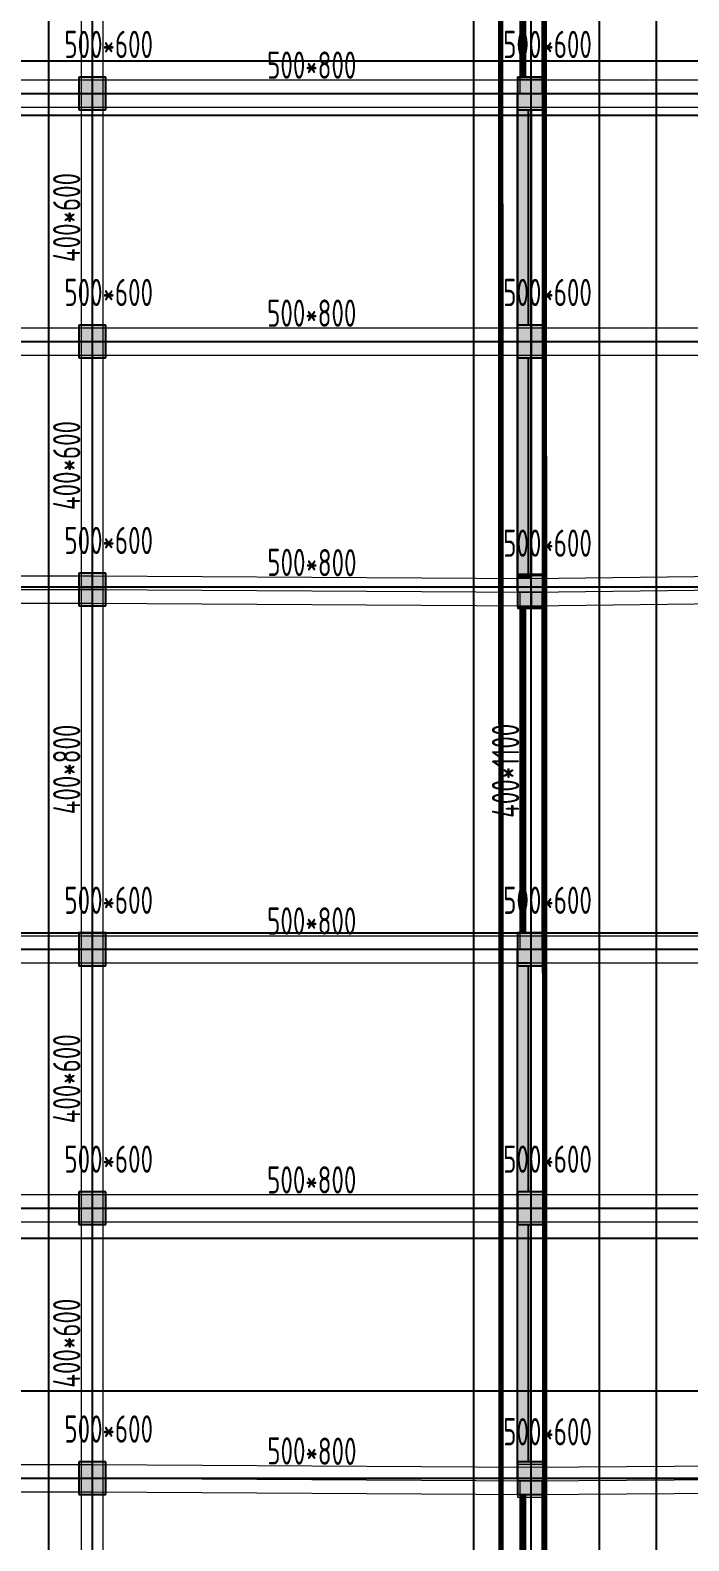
# Model space of a CAD drawing. Extents: x 369444 to 684549, y -549309 to 575337.
# Drawn here: x 528985 to 541065, y 417007 to 444718 of the extents above; entities that cross this region are included whole.
import ezdxf

# ---------------------------------------------------------------- set-up
doc = ezdxf.new("R2010")
doc.units = 0
doc.header["$LTSCALE"] = 1000
doc.header["$MEASUREMENT"] = 0
doc.linetypes.add('DASH', pattern=[0.35, 0.25, -0.1])
for name, color, linetype, lineweight, true_color in [('-1-0-1', 7, 'Continuous', 0, 0xc0c0c0), ('-1-1-2', 7, 'Continuous', 0, 0xc0c0c0), ('-2-0-1', 1, 'Continuous', 0, 0xff0000), ('-2-1-2', 9, 'Continuous', 0, 0x808080), ('1-6-1', 7, 'Continuous', 0, 0x55ff55), ('1-6-2', 7, 'Continuous', 0, 0x55ff55), ('11-6-1', 2, 'Continuous', 0, 0xffff00), ('11-6-2', 2, 'Continuous', 0, 0xffff00), ('11-6-5', 2, 'Continuous', 0, 0xffff00), ('12-6-1', 4, 'Continuous', 0, 0x00ffff), ('12-6-2', 4, 'Continuous', 0, 0x00ffff), ('12-6-5', 4, 'Continuous', 0, 0x00ffff)]:
    doc.layers.add(name, color=color, linetype=linetype, lineweight=lineweight, true_color=true_color)
for name, color, linetype in [('A-WALL-HATCH', 8, 'Continuous'), ('COLUMN', 9, 'Continuous'), ('DOTE', 1, 'Continuous'), ('PUB_HATCH', 8, 'Continuous'), ('WALL', 9, 'Continuous'), ('WINDOW', 4, 'Continuous'), ('防火分区线', 7, 'Continuous')]:
    doc.layers.add(name, color=color, linetype=linetype)
doc.styles.add('yjkcad', font='yjkeng.shx', dxfattribs={"width": 0.7, "height": 250, "bigfont": 'yjkchn.shx'})

# ---------------------------------------------------------------- blocks, each defined once
blk = doc.blocks.new('$DorLib2D$00000213')
at = {"color": 0, "linetype": 'DASH', "const_width": 0.02}
blk.add_lwpolyline([(0.5, 0), (-0.5, 0)], dxfattribs=at)
blk = doc.blocks.new('_FZH')
blk.add_lwpolyline([(-0.5, -0.5), (0.5, -0.5), (0.5, 0.5), (-0.5, 0.5)], close=True)
at = {"layer": 'PUB_HATCH'}
blk.add_solid([(-0.5, -0.5), (0.5, -0.5), (-0.5, 0.5), (0.5, 0.5)], dxfattribs=at)

msp = doc.modelspace()

# ---------------------------------------------------------------- hatches: boundary and pattern name
at = {"layer": 'A-WALL-HATCH'}
for points in [[(529874.7, 443256.6), (530374.7, 443256.6), (530374.7, 443856.6), (529874.7, 443856.6)], [(537924.7, 443256.6), (538424.7, 443256.6), (538424.7, 443856.6), (537924.7, 443856.6)], [(529874.7, 438706.6), (530374.7, 438706.6), (530374.7, 439306.6), (529874.7, 439306.6)], [(537924.7, 438706.6), (538424.7, 438706.6), (538424.7, 439306.6), (537924.7, 439306.6)], [(529874.7, 434156.6), (530374.7, 434156.6), (530374.7, 434756.6), (529874.7, 434756.6)], [(537924.7, 434134.6), (538424.7, 434134.6), (538424.7, 434734.6), (537924.7, 434734.6)], [(529874.7, 427556.6), (530374.7, 427556.6), (530374.7, 428156.6), (529874.7, 428156.6)], [(537924.7, 427556.6), (538424.7, 427556.6), (538424.7, 428156.6), (537924.7, 428156.6)], [(529874.7, 422806.6), (530374.7, 422806.6), (530374.7, 423406.6), (529874.7, 423406.6)], [(537924.7, 422806.6), (538424.7, 422806.6), (538424.7, 423406.6), (537924.7, 423406.6)], [(529874.7, 417856.6), (530374.7, 417856.6), (530374.7, 418456.6), (529874.7, 418456.6)], [(537924.7, 417856.7), (538424.7, 417856.7), (538424.7, 418456.7), (537924.7, 418456.7)]]:
    msp.add_hatch(color=256, dxfattribs=at).paths.add_polyline_path(points)
at = {"layer": 'PUB_HATCH'}
for points in [[(538174.6, 443257), (537924.6, 443257), (537924.6, 434682), (538174.6, 434682)], [(537924.6, 418456.7), (538174.6, 418456.7), (538174.6, 427607), (537924.6, 427607)]]:
    msp.add_hatch(color=256, dxfattribs=at).paths.add_polyline_path(points)

# ---------------------------------------------------------------- linework, layer by layer
at = {"layer": '-1-0-1', "color": 0}
for p in [(530124.3, 443557.1, -3600), (538174.3, 443557.1, -3600), (530124.3, 439007.1, -3600), (538174.3, 439007.1, -3600), (530124.3, 434457.1, -3600), (538174.3, 434407.1, -3600), (530124.3, 427857.1, -3600), (538174.3, 427857.1, -3600), (530124.3, 423107.1, -3600), (538174.3, 423107.1, -3600), (530124.3, 418157.1, -3600), (538174.3, 418107.1, -3600)]:
    msp.add_point(p, dxfattribs=at)
at = {"layer": '-1-1-2', "color": 0}
for p, q in [((530124.3, 443557.1, -3600), (530124.3, 443557.1)), ((538174.3, 443557.1, -3600), (538174.3, 443557.1)), ((530124.3, 439007.1, -3600), (530124.3, 439007.1)), ((538174.3, 439007.1, -3600), (538174.3, 439007.1)), ((530124.3, 434457.1, -3600), (530124.3, 434457.1)), ((538174.3, 434407.1, -3600), (538174.3, 434407.1)), ((530124.3, 427857.1, -3600), (530124.3, 427857.1)), ((538174.3, 427857.1, -3600), (538174.3, 427857.1)), ((530124.3, 423107.1, -3600), (530124.3, 423107.1)), ((538174.3, 423107.1, -3600), (538174.3, 423107.1)), ((530124.3, 418157.1, -3600), (530124.3, 418157.1)), ((538174.3, 418107.1, -3600), (538174.3, 418107.1))]:
    msp.add_line(p, q, dxfattribs=at)
at = {"layer": '-2-0-1', "color": 0}
for p, q in [((530124.3, 443557.1, -3600), (530124.3, 450207.1, -3600)), ((538174.3, 443557.1, -3600), (538174.3, 450207.1, -3600)), ((522324.3, 443557.1, -3600), (530124.3, 443557.1, -3600)), ((530124.3, 443557.1, -3600), (538174.3, 443557.1, -3600)), ((530124.3, 439007.1, -3600), (530124.3, 443557.1, -3600)), ((538174.3, 443557.1, -3600), (545974.3, 443557.1, -3600)), ((538174.3, 439007.1, -3600), (538174.3, 443557.1, -3600)), ((522324.3, 439007.1, -3600), (530124.3, 439007.1, -3600)), ((530124.3, 439007.1, -3600), (538174.3, 439007.1, -3600)), ((530124.3, 434457.1, -3600), (530124.3, 439007.1, -3600)), ((538174.3, 439007.1, -3600), (545974.3, 439007.1, -3600)), ((538174.3, 434407.1, -3600), (538174.3, 439007.1, -3600)), ((522324.3, 434457.1, -3600), (530124.3, 434457.1, -3600)), ((530124.3, 434457.1, -3600), (538174.3, 434407.1, -3600)), ((530124.3, 427857.1, -3600), (530124.3, 434457.1, -3600)), ((538174.3, 434407.1, -3600), (545974.3, 434507.1, -3600)), ((538174.3, 427857.1, -3600), (538174.3, 434407.1, -3600)), ((522324.3, 427857.1, -3600), (530124.3, 427857.1, -3600)), ((530124.3, 427857.1, -3600), (538174.3, 427857.1, -3600)), ((530124.3, 423107.1, -3600), (530124.3, 427857.1, -3600)), ((538174.3, 427857.1, -3600), (545974.3, 427857.1, -3600)), ((538174.3, 423107.1, -3600), (538174.3, 427857.1, -3600)), ((522324.3, 423107.1, -3600), (530124.3, 423107.1, -3600)), ((530124.3, 423107.1, -3600), (538174.3, 423107.1, -3600)), ((530124.3, 418157.1, -3600), (530124.3, 423107.1, -3600)), ((538174.3, 423107.1, -3600), (545974.3, 423107.1, -3600)), ((538174.3, 418107.1, -3600), (538174.3, 423107.1, -3600)), ((522324.3, 418157.1, -3600), (530124.3, 418157.1, -3600)), ((530124.3, 418157.1, -3600), (538174.3, 418107.1, -3600)), ((530124.3, 411557.1, -3600), (530124.3, 418157.1, -3600)), ((538174.3, 418107.1, -3600), (545974.3, 418157.1, -3600)), ((538174.3, 411557.1, -3600), (538174.3, 418107.1, -3600))]:
    msp.add_line(p, q, dxfattribs=at)
at = {"layer": '-2-1-2', "color": 0}
for p, q in [((530124.3, 443557.1), (530124.3, 450207.1)), ((538174.3, 443557.1), (538174.3, 450207.1)), ((522324.3, 443557.1), (530124.3, 443557.1)), ((530124.3, 443557.1), (538174.3, 443557.1)), ((530124.3, 439007.1), (530124.3, 443557.1)), ((538174.3, 443557.1), (545974.3, 443557.1)), ((538174.3, 439007.1), (538174.3, 443557.1)), ((522324.3, 439007.1), (530124.3, 439007.1)), ((530124.3, 439007.1), (538174.3, 439007.1)), ((530124.3, 434457.1), (530124.3, 439007.1)), ((538174.3, 439007.1), (545974.3, 439007.1)), ((538174.3, 434407.1), (538174.3, 439007.1)), ((522324.3, 434457.1), (530124.3, 434457.1)), ((530124.3, 434457.1), (538174.3, 434407.1)), ((530124.3, 427857.1), (530124.3, 434457.1)), ((538174.3, 434407.1), (545974.3, 434507.1)), ((538174.3, 427857.1), (538174.3, 434407.1)), ((522324.3, 427857.1), (530124.3, 427857.1)), ((530124.3, 427857.1), (538174.3, 427857.1)), ((530124.3, 423107.1), (530124.3, 427857.1)), ((538174.3, 427857.1), (545974.3, 427857.1)), ((538174.3, 423107.1), (538174.3, 427857.1)), ((522324.3, 423107.1), (530124.3, 423107.1)), ((530124.3, 423107.1), (538174.3, 423107.1)), ((530124.3, 418157.1), (530124.3, 423107.1)), ((538174.3, 423107.1), (545974.3, 423107.1)), ((538174.3, 418107.1), (538174.3, 423107.1)), ((522324.3, 418157.1), (530124.3, 418157.1)), ((530124.3, 418157.1), (538174.3, 418107.1)), ((530124.3, 411557.1), (530124.3, 418157.1)), ((538174.3, 418107.1), (545974.3, 418157.1)), ((538174.3, 411557.1), (538174.3, 418107.1))]:
    msp.add_line(p, q, dxfattribs=at)
at = {"layer": '1-6-1', "color": 0}
for p, q in [((537925.3, 443557.1, -3600), (537925.3, 439007.1, -3600)), ((537925.3, 443557.1), (537925.3, 443557.1, -3600)), ((537925.3, 439007.1), (537925.3, 443557.1)), ((537925.3, 443557.1, -3600), (537925.3, 443557.1)), ((538175.3, 443557.1, -3600), (537925.3, 443557.1, -3600)), ((537925.3, 443557.1), (538175.3, 443557.1)), ((538175.3, 443557.1), (538175.3, 439007.1)), ((538175.3, 443557.1, -3600), (538175.3, 443557.1)), ((538175.3, 439007.1, -3600), (538175.3, 443557.1, -3600)), ((538175.3, 443557.1), (538175.3, 443557.1, -3600)), ((537925.3, 439007.1, -3600), (537925.3, 439007.1)), ((537925.3, 439007.1, -3600), (537925.3, 434407.1, -3600)), ((537925.3, 439007.1), (537925.3, 439007.1, -3600)), ((537925.3, 434407.1), (537925.3, 439007.1)), ((538175.3, 439007.1), (538175.3, 439007.1, -3600)), ((538175.3, 439007.1), (538175.3, 434407.1)), ((538175.3, 439007.1, -3600), (538175.3, 439007.1)), ((538175.3, 434407.1, -3600), (538175.3, 439007.1, -3600)), ((537925.3, 434407.1, -3600), (537925.3, 434407.1)), ((537925.3, 434407.1, -3600), (538175.3, 434407.1, -3600)), ((537925.3, 434407.1), (537925.3, 434407.1, -3600)), ((538175.3, 434407.1), (537925.3, 434407.1)), ((538175.3, 434407.1), (538175.3, 434407.1, -3600)), ((538175.3, 434407.1, -3600), (538175.3, 434407.1)), ((537924.3, 427857.1, -3600), (537924.3, 423107.1, -3600)), ((537924.3, 427857.1), (537924.3, 427857.1, -3600)), ((537924.3, 423107.1), (537924.3, 427857.1)), ((537924.3, 427857.1, -3600), (537924.3, 427857.1)), ((538174.3, 427857.1, -3600), (537924.3, 427857.1, -3600)), ((537924.3, 427857.1), (538174.3, 427857.1)), ((538174.3, 427857.1), (538174.3, 423107.1)), ((538174.3, 427857.1, -3600), (538174.3, 427857.1)), ((538174.3, 423107.1, -3600), (538174.3, 427857.1, -3600)), ((538174.3, 427857.1), (538174.3, 427857.1, -3600)), ((537924.3, 423107.1, -3600), (537924.3, 423107.1)), ((537924.3, 423107.1, -3600), (537924.3, 418107.1, -3600)), ((537924.3, 423107.1), (537924.3, 423107.1, -3600)), ((537924.3, 418107.1), (537924.3, 423107.1)), ((538174.3, 423107.1), (538174.3, 423107.1, -3600)), ((538174.3, 423107.1), (538174.3, 418107.1)), ((538174.3, 423107.1, -3600), (538174.3, 423107.1)), ((538174.3, 418107.1, -3600), (538174.3, 423107.1, -3600)), ((537924.3, 418107.1, -3600), (537924.3, 418107.1)), ((537924.3, 418107.1, -3600), (538174.3, 418107.1, -3600)), ((537924.3, 418107.1), (537924.3, 418107.1, -3600)), ((538174.3, 418107.1), (537924.3, 418107.1)), ((538174.3, 418107.1), (538174.3, 418107.1, -3600)), ((538174.3, 418107.1, -3600), (538174.3, 418107.1))]:
    msp.add_line(p, q, dxfattribs=at)
at = {"layer": '1-6-2', "color": 0}
for p, q in [((538174.3, 443557.1), (538174.3, 439007.1)), ((538174.3, 443557.1, -3600), (538174.3, 443557.1)), ((538174.3, 439007.1, -3600), (538174.3, 443557.1, -3600)), ((538174.3, 439007.1), (538174.3, 439007.1, -3600)), ((538174.3, 439007.1), (538174.3, 434407.1)), ((538174.3, 439007.1, -3600), (538174.3, 439007.1)), ((538174.3, 434407.1, -3600), (538174.3, 439007.1, -3600)), ((538174.3, 434407.1), (538174.3, 434407.1, -3600)), ((538174.3, 427857.1), (538174.3, 423107.1)), ((538174.3, 427857.1, -3600), (538174.3, 427857.1)), ((538174.3, 423107.1, -3600), (538174.3, 427857.1, -3600)), ((538174.3, 423107.1), (538174.3, 423107.1, -3600)), ((538174.3, 423107.1), (538174.3, 418107.1)), ((538174.3, 423107.1, -3600), (538174.3, 423107.1)), ((538174.3, 418107.1, -3600), (538174.3, 423107.1, -3600)), ((538174.3, 418107.1), (538174.3, 418107.1, -3600))]:
    msp.add_line(p, q, dxfattribs=at)
at = {"layer": '11-6-1', "color": 0}
for p, q in [((529874.3, 443857.1), (529874.3, 443257.1)), ((530374.3, 443857.1), (529874.3, 443857.1)), ((529874.3, 443857.1, -3600), (529874.3, 443257.1, -3600)), ((530374.3, 443857.1, -3600), (529874.3, 443857.1, -3600)), ((529874.3, 443857.1, -3600), (529874.3, 443857.1)), ((530374.3, 443257.1), (530374.3, 443857.1)), ((530374.3, 443257.1, -3600), (530374.3, 443857.1, -3600)), ((530374.3, 443857.1, -3600), (530374.3, 443857.1)), ((537924.3, 443857.1), (537924.3, 443257.1)), ((538424.3, 443857.1), (537924.3, 443857.1)), ((537924.3, 443857.1, -3600), (537924.3, 443257.1, -3600)), ((538424.3, 443857.1, -3600), (537924.3, 443857.1, -3600)), ((537924.3, 443857.1, -3600), (537924.3, 443857.1)), ((538424.3, 443257.1), (538424.3, 443857.1)), ((538424.3, 443257.1, -3600), (538424.3, 443857.1, -3600)), ((538424.3, 443857.1, -3600), (538424.3, 443857.1)), ((529874.3, 443257.1), (530374.3, 443257.1)), ((529874.3, 443257.1, -3600), (530374.3, 443257.1, -3600)), ((529874.3, 443257.1, -3600), (529874.3, 443257.1)), ((530374.3, 443257.1, -3600), (530374.3, 443257.1)), ((537924.3, 443257.1), (538424.3, 443257.1)), ((537924.3, 443257.1, -3600), (538424.3, 443257.1, -3600)), ((537924.3, 443257.1, -3600), (537924.3, 443257.1)), ((538424.3, 443257.1, -3600), (538424.3, 443257.1)), ((529874.3, 439307.1), (529874.3, 438707.1)), ((530374.3, 439307.1), (529874.3, 439307.1)), ((529874.3, 439307.1, -3600), (529874.3, 438707.1, -3600)), ((530374.3, 439307.1, -3600), (529874.3, 439307.1, -3600)), ((529874.3, 439307.1, -3600), (529874.3, 439307.1)), ((530374.3, 438707.1), (530374.3, 439307.1)), ((530374.3, 438707.1, -3600), (530374.3, 439307.1, -3600)), ((530374.3, 439307.1, -3600), (530374.3, 439307.1)), ((537924.3, 439307.1), (537924.3, 438707.1)), ((538424.3, 439307.1), (537924.3, 439307.1)), ((537924.3, 439307.1, -3600), (537924.3, 438707.1, -3600)), ((538424.3, 439307.1, -3600), (537924.3, 439307.1, -3600)), ((537924.3, 439307.1, -3600), (537924.3, 439307.1)), ((538424.3, 438707.1), (538424.3, 439307.1)), ((538424.3, 438707.1, -3600), (538424.3, 439307.1, -3600)), ((538424.3, 439307.1, -3600), (538424.3, 439307.1)), ((529874.3, 438707.1), (530374.3, 438707.1)), ((529874.3, 438707.1, -3600), (530374.3, 438707.1, -3600)), ((529874.3, 438707.1, -3600), (529874.3, 438707.1)), ((530374.3, 438707.1, -3600), (530374.3, 438707.1)), ((537924.3, 438707.1), (538424.3, 438707.1)), ((537924.3, 438707.1, -3600), (538424.3, 438707.1, -3600)), ((537924.3, 438707.1, -3600), (537924.3, 438707.1)), ((538424.3, 438707.1, -3600), (538424.3, 438707.1)), ((529874.3, 434757.1), (529874.3, 434157.1)), ((530374.3, 434757.1), (529874.3, 434757.1)), ((529874.3, 434757.1, -3600), (529874.3, 434157.1, -3600)), ((530374.3, 434757.1, -3600), (529874.3, 434757.1, -3600)), ((529874.3, 434757.1, -3600), (529874.3, 434757.1)), ((530374.3, 434157.1), (530374.3, 434757.1)), ((530374.3, 434157.1, -3600), (530374.3, 434757.1, -3600)), ((530374.3, 434757.1, -3600), (530374.3, 434757.1)), ((537924.3, 434707.1, -5100), (537924.3, 434107.1, -5100)), ((538424.3, 434707.1, -5100), (537924.3, 434707.1, -5100)), ((537924.3, 434707.1, -8700), (537924.3, 434107.1, -8700)), ((538424.3, 434707.1, -8700), (537924.3, 434707.1, -8700)), ((537924.3, 434707.1, -8700), (537924.3, 434707.1, -5100)), ((538424.3, 434107.1, -5100), (538424.3, 434707.1, -5100)), ((538424.3, 434107.1, -8700), (538424.3, 434707.1, -8700)), ((538424.3, 434707.1, -8700), (538424.3, 434707.1, -5100)), ((529874.3, 434157.1), (530374.3, 434157.1)), ((529874.3, 434157.1, -3600), (530374.3, 434157.1, -3600)), ((529874.3, 434157.1, -3600), (529874.3, 434157.1)), ((530374.3, 434157.1, -3600), (530374.3, 434157.1)), ((537924.3, 434107.1, -5100), (538424.3, 434107.1, -5100)), ((537924.3, 434107.1, -8700), (538424.3, 434107.1, -8700)), ((537924.3, 434107.1, -8700), (537924.3, 434107.1, -5100)), ((538424.3, 434107.1, -8700), (538424.3, 434107.1, -5100)), ((529874.3, 428157.1), (529874.3, 427557.1)), ((530374.3, 428157.1), (529874.3, 428157.1)), ((529874.3, 428157.1, -3600), (529874.3, 427557.1, -3600)), ((530374.3, 428157.1, -3600), (529874.3, 428157.1, -3600)), ((529874.3, 428157.1, -3600), (529874.3, 428157.1)), ((530374.3, 427557.1), (530374.3, 428157.1)), ((530374.3, 427557.1, -3600), (530374.3, 428157.1, -3600)), ((530374.3, 428157.1, -3600), (530374.3, 428157.1)), ((537924.3, 428157.1), (537924.3, 427557.1)), ((538424.3, 428157.1), (537924.3, 428157.1)), ((537924.3, 428157.1, -3600), (537924.3, 427557.1, -3600)), ((538424.3, 428157.1, -3600), (537924.3, 428157.1, -3600)), ((537924.3, 428157.1, -3600), (537924.3, 428157.1)), ((538424.3, 427557.1), (538424.3, 428157.1)), ((538424.3, 427557.1, -3600), (538424.3, 428157.1, -3600)), ((538424.3, 428157.1, -3600), (538424.3, 428157.1)), ((529874.3, 427557.1), (530374.3, 427557.1)), ((529874.3, 427557.1, -3600), (530374.3, 427557.1, -3600)), ((529874.3, 427557.1, -3600), (529874.3, 427557.1)), ((530374.3, 427557.1, -3600), (530374.3, 427557.1)), ((537924.3, 427557.1), (538424.3, 427557.1)), ((537924.3, 427557.1, -3600), (538424.3, 427557.1, -3600)), ((537924.3, 427557.1, -3600), (537924.3, 427557.1)), ((538424.3, 427557.1, -3600), (538424.3, 427557.1)), ((529874.3, 423407.1), (529874.3, 422807.1)), ((530374.3, 423407.1), (529874.3, 423407.1)), ((529874.3, 423407.1, -3600), (529874.3, 422807.1, -3600)), ((530374.3, 423407.1, -3600), (529874.3, 423407.1, -3600)), ((529874.3, 423407.1, -3600), (529874.3, 423407.1)), ((530374.3, 422807.1), (530374.3, 423407.1)), ((530374.3, 422807.1, -3600), (530374.3, 423407.1, -3600)), ((530374.3, 423407.1, -3600), (530374.3, 423407.1)), ((537924.3, 423407.1), (537924.3, 422807.1)), ((538424.3, 423407.1), (537924.3, 423407.1)), ((537924.3, 423407.1, -3600), (537924.3, 422807.1, -3600)), ((538424.3, 423407.1, -3600), (537924.3, 423407.1, -3600)), ((537924.3, 423407.1, -3600), (537924.3, 423407.1)), ((538424.3, 422807.1), (538424.3, 423407.1)), ((538424.3, 422807.1, -3600), (538424.3, 423407.1, -3600)), ((538424.3, 423407.1, -3600), (538424.3, 423407.1)), ((529874.3, 422807.1), (530374.3, 422807.1)), ((529874.3, 422807.1, -3600), (530374.3, 422807.1, -3600)), ((529874.3, 422807.1, -3600), (529874.3, 422807.1)), ((530374.3, 422807.1, -3600), (530374.3, 422807.1)), ((537924.3, 422807.1), (538424.3, 422807.1)), ((537924.3, 422807.1, -3600), (538424.3, 422807.1, -3600)), ((537924.3, 422807.1, -3600), (537924.3, 422807.1)), ((538424.3, 422807.1, -3600), (538424.3, 422807.1)), ((529874.3, 418457.1), (529874.3, 417857.1)), ((530374.3, 418457.1), (529874.3, 418457.1)), ((529874.3, 418457.1, -3600), (529874.3, 417857.1, -3600)), ((530374.3, 418457.1, -3600), (529874.3, 418457.1, -3600)), ((529874.3, 418457.1, -3600), (529874.3, 418457.1)), ((530374.3, 417857.1), (530374.3, 418457.1)), ((530374.3, 417857.1, -3600), (530374.3, 418457.1, -3600)), ((530374.3, 418457.1, -3600), (530374.3, 418457.1)), ((537924.3, 418407.1, -5100), (537924.3, 417807.1, -5100)), ((538424.3, 418407.1, -5100), (537924.3, 418407.1, -5100)), ((537924.3, 418407.1, -8700), (537924.3, 417807.1, -8700)), ((538424.3, 418407.1, -8700), (537924.3, 418407.1, -8700)), ((537924.3, 418407.1, -8700), (537924.3, 418407.1, -5100)), ((538424.3, 417807.1, -5100), (538424.3, 418407.1, -5100)), ((538424.3, 417807.1, -8700), (538424.3, 418407.1, -8700)), ((538424.3, 418407.1, -8700), (538424.3, 418407.1, -5100)), ((529874.3, 417857.1), (530374.3, 417857.1)), ((529874.3, 417857.1, -3600), (530374.3, 417857.1, -3600)), ((529874.3, 417857.1, -3600), (529874.3, 417857.1)), ((530374.3, 417857.1, -3600), (530374.3, 417857.1)), ((537924.3, 417807.1, -5100), (538424.3, 417807.1, -5100)), ((537924.3, 417807.1, -8700), (538424.3, 417807.1, -8700)), ((537924.3, 417807.1, -8700), (537924.3, 417807.1, -5100)), ((538424.3, 417807.1, -8700), (538424.3, 417807.1, -5100))]:
    msp.add_line(p, q, dxfattribs=at)
at = {"layer": '11-6-2', "color": 0}
for p, q in [((530124.3, 443557.1, -3600), (530124.3, 443557.1)), ((538174.3, 443557.1, -3600), (538174.3, 443557.1)), ((530124.3, 439007.1, -3600), (530124.3, 439007.1)), ((538174.3, 439007.1, -3600), (538174.3, 439007.1)), ((530124.3, 434457.1, -3600), (530124.3, 434457.1)), ((538174.3, 434407.1, -8700), (538174.3, 434407.1, -5100)), ((530124.3, 427857.1, -3600), (530124.3, 427857.1)), ((538174.3, 427857.1, -3600), (538174.3, 427857.1)), ((530124.3, 423107.1, -3600), (530124.3, 423107.1)), ((538174.3, 423107.1, -3600), (538174.3, 423107.1)), ((530124.3, 418157.1, -3600), (530124.3, 418157.1)), ((538174.3, 418107.1, -8700), (538174.3, 418107.1, -5100))]:
    msp.add_line(p, q, dxfattribs=at)
at = {"layer": '12-6-1', "color": 0}
for p, q in [((529924.3, 443557.1, 0), (529924.3, 450207.1, 0)), ((529924.3, 443557.1, -800), (529924.3, 450207.1, -800)), ((530324.3, 443557.1, 0), (530324.3, 450207.1, 0)), ((530324.3, 443557.1, -800), (530324.3, 450207.1, -800)), ((537974.3, 443557.1, 0), (537974.3, 450207.1, 0)), ((537974.3, 443557.1, -800), (537974.3, 450207.1, -800)), ((538374.3, 443557.1, 0), (538374.3, 450207.1, 0)), ((538374.3, 443557.1, -800), (538374.3, 450207.1, -800)), ((522324.3, 443807.1), (530124.3, 443807.1)), ((522324.3, 443807.1, -800), (530124.3, 443807.1, -800)), ((530124.3, 443807.1), (530124.3, 443307.1)), ((530124.3, 443807.1, -800), (530124.3, 443807.1)), ((530124.3, 443307.1, -800), (530124.3, 443807.1, -800)), ((530124.3, 443807.1), (530124.3, 443307.1)), ((530124.3, 443807.1, -800), (530124.3, 443807.1)), ((530124.3, 443307.1, -800), (530124.3, 443807.1, -800)), ((530124.3, 443807.1), (538174.3, 443807.1)), ((530124.3, 443807.1, -800), (538174.3, 443807.1, -800)), ((538174.3, 443807.1), (538174.3, 443307.1)), ((538174.3, 443807.1, -800), (538174.3, 443807.1)), ((538174.3, 443307.1, -800), (538174.3, 443807.1, -800)), ((538174.3, 443807.1), (538174.3, 443307.1)), ((538174.3, 443807.1, -800), (538174.3, 443807.1)), ((538174.3, 443307.1, -800), (538174.3, 443807.1, -800)), ((538174.3, 443807.1), (545974.3, 443807.1)), ((538174.3, 443807.1, -800), (545974.3, 443807.1, -800)), ((529924.3, 443557.1, 0), (530324.3, 443557.1, 0)), ((529924.3, 443557.1, -800), (529924.3, 443557.1, 0)), ((530324.3, 443557.1, -800), (529924.3, 443557.1, -800)), ((529924.3, 443557.1, -5100), (530324.3, 443557.1, -5100)), ((529924.3, 443557.1, -5700), (529924.3, 443557.1, -5100)), ((530324.3, 443557.1, -5700), (529924.3, 443557.1, -5700)), ((529924.3, 439007.1, -5100), (529924.3, 443557.1, -5100)), ((529924.3, 439007.1, -5700), (529924.3, 443557.1, -5700)), ((530324.3, 443557.1, 0), (530324.3, 443557.1, -800)), ((530324.3, 443557.1, -5100), (530324.3, 443557.1, -5700)), ((530324.3, 439007.1, -5100), (530324.3, 443557.1, -5100)), ((530324.3, 439007.1, -5700), (530324.3, 443557.1, -5700)), ((537974.3, 443557.1, 0), (538374.3, 443557.1, 0)), ((537974.3, 443557.1, -800), (537974.3, 443557.1, 0)), ((538374.3, 443557.1, -800), (537974.3, 443557.1, -800)), ((538374.3, 443557.1, 0), (538374.3, 443557.1, -800)), ((522324.3, 443307.1), (530124.3, 443307.1)), ((522324.3, 443307.1, -800), (530124.3, 443307.1, -800)), ((530124.3, 443307.1), (530124.3, 443307.1, -800)), ((530124.3, 443307.1), (530124.3, 443307.1, -800)), ((530124.3, 443307.1), (538174.3, 443307.1)), ((530124.3, 443307.1, -800), (538174.3, 443307.1, -800)), ((538174.3, 443307.1), (538174.3, 443307.1, -800)), ((538174.3, 443307.1), (538174.3, 443307.1, -800)), ((538174.3, 443307.1), (545974.3, 443307.1)), ((538174.3, 443307.1, -800), (545974.3, 443307.1, -800)), ((522324.3, 439257.1), (530124.3, 439257.1)), ((522324.3, 439257.1, -800), (530124.3, 439257.1, -800)), ((530124.3, 439257.1), (530124.3, 438757.1)), ((530124.3, 439257.1, -800), (530124.3, 439257.1)), ((530124.3, 438757.1, -800), (530124.3, 439257.1, -800)), ((530124.3, 439257.1), (530124.3, 438757.1)), ((530124.3, 439257.1, -800), (530124.3, 439257.1)), ((530124.3, 438757.1, -800), (530124.3, 439257.1, -800)), ((530124.3, 439257.1), (538174.3, 439257.1)), ((530124.3, 439257.1, -800), (538174.3, 439257.1, -800)), ((538174.3, 439257.1), (538174.3, 438757.1)), ((538174.3, 439257.1, -800), (538174.3, 439257.1)), ((538174.3, 438757.1, -800), (538174.3, 439257.1, -800)), ((538174.3, 439257.1), (538174.3, 438757.1)), ((538174.3, 439257.1, -800), (538174.3, 439257.1)), ((538174.3, 438757.1, -800), (538174.3, 439257.1, -800)), ((538174.3, 439257.1), (545974.3, 439257.1)), ((538174.3, 439257.1, -800), (545974.3, 439257.1, -800)), ((529924.3, 439007.1, -5100), (530324.3, 439007.1, -5100)), ((529924.3, 439007.1, -5700), (529924.3, 439007.1, -5100)), ((530324.3, 439007.1, -5700), (529924.3, 439007.1, -5700)), ((529924.3, 439007.1, -5100), (530324.3, 439007.1, -5100)), ((529924.3, 439007.1, -5700), (529924.3, 439007.1, -5100)), ((530324.3, 439007.1, -5700), (529924.3, 439007.1, -5700)), ((529924.3, 434457.1, -5100), (529924.3, 439007.1, -5100)), ((529924.3, 434457.1, -5700), (529924.3, 439007.1, -5700)), ((530324.3, 439007.1, -5100), (530324.3, 439007.1, -5700)), ((530324.3, 439007.1, -5100), (530324.3, 439007.1, -5700)), ((530324.3, 434457.1, -5100), (530324.3, 439007.1, -5100)), ((530324.3, 434457.1, -5700), (530324.3, 439007.1, -5700)), ((522324.3, 438757.1), (530124.3, 438757.1)), ((522324.3, 438757.1, -800), (530124.3, 438757.1, -800)), ((530124.3, 438757.1), (530124.3, 438757.1, -800)), ((530124.3, 438757.1), (530124.3, 438757.1, -800)), ((530124.3, 438757.1), (538174.3, 438757.1)), ((530124.3, 438757.1, -800), (538174.3, 438757.1, -800)), ((538174.3, 438757.1), (538174.3, 438757.1, -800)), ((538174.3, 438757.1), (538174.3, 438757.1, -800)), ((538174.3, 438757.1), (545974.3, 438757.1)), ((538174.3, 438757.1, -800), (545974.3, 438757.1, -800)), ((522324.3, 434707.1), (530124.3, 434707.1)), ((522324.3, 434707.1, -800), (530124.3, 434707.1, -800)), ((530125.9, 434707), (530122.8, 434207.1)), ((530122.8, 434207.1, -800), (530125.9, 434707, -800)), ((530124.3, 434707.1), (530124.3, 434207.1)), ((530124.3, 434707.1, -800), (530124.3, 434707.1)), ((530124.3, 434207.1, -800), (530124.3, 434707.1, -800)), ((530125.9, 434707, -800), (530125.9, 434707)), ((530125.9, 434707), (538175.9, 434657)), ((530125.9, 434707, -800), (538175.9, 434657, -800)), ((538171.1, 434657), (545971.1, 434757)), ((538171.1, 434657, -800), (545971.1, 434757, -800)), ((538171.1, 434657), (538177.5, 434157.1)), ((538171.1, 434657, -800), (538171.1, 434657)), ((538177.5, 434157.1, -800), (538171.1, 434657, -800)), ((538175.9, 434657), (538172.8, 434157.1)), ((538172.8, 434157.1, -800), (538175.9, 434657, -800)), ((538175.9, 434657, -800), (538175.9, 434657)), ((529924.3, 434457.1, -5100), (530324.3, 434457.1, -5100)), ((529924.3, 434457.1, -5900), (529924.3, 434457.1, -5100)), ((530324.3, 434457.1, -5900), (529924.3, 434457.1, -5900)), ((529924.3, 427857.1, -5100), (529924.3, 434457.1, -5100)), ((529924.3, 427857.1, -5900), (529924.3, 434457.1, -5900)), ((529924.3, 434457.1, -5100), (530324.3, 434457.1, -5100)), ((529924.3, 434457.1, -5700), (529924.3, 434457.1, -5100)), ((530324.3, 434457.1, -5700), (529924.3, 434457.1, -5700)), ((530324.3, 434457.1, -5100), (530324.3, 434457.1, -5900)), ((530324.3, 427857.1, -5100), (530324.3, 434457.1, -5100)), ((530324.3, 427857.1, -5900), (530324.3, 434457.1, -5900)), ((530324.3, 434457.1, -5100), (530324.3, 434457.1, -5700)), ((537974.3, 434407.1, -5100), (538374.3, 434407.1, -5100)), ((537974.3, 434407.1, -6200), (537974.3, 434407.1, -5100)), ((538374.3, 434407.1, -6200), (537974.3, 434407.1, -6200)), ((537974.3, 427857.1, -5100), (537974.3, 434407.1, -5100)), ((537974.3, 427857.1, -6200), (537974.3, 434407.1, -6200)), ((538177.5, 434157.1), (545977.5, 434257.1)), ((538177.5, 434157.1, -800), (545977.5, 434257.1, -800)), ((538374.3, 434407.1, -5100), (538374.3, 434407.1, -6200)), ((538374.3, 427857.1, -5100), (538374.3, 434407.1, -5100)), ((538374.3, 427857.1, -6200), (538374.3, 434407.1, -6200)), ((522324.3, 434207.1), (530124.3, 434207.1)), ((522324.3, 434207.1, -800), (530124.3, 434207.1, -800)), ((530122.8, 434207.1), (530122.8, 434207.1, -800)), ((530122.8, 434207.1), (538172.8, 434157.1)), ((530122.8, 434207.1, -800), (538172.8, 434157.1, -800)), ((530124.3, 434207.1), (530124.3, 434207.1, -800)), ((538172.8, 434157.1), (538172.8, 434157.1, -800)), ((538177.5, 434157.1), (538177.5, 434157.1, -800)), ((522324.3, 428107.1), (530124.3, 428107.1)), ((522324.3, 428107.1, -800), (530124.3, 428107.1, -800)), ((529924.3, 427857.1, -5100), (530324.3, 427857.1, -5100)), ((529924.3, 427857.1, -5900), (529924.3, 427857.1, -5100)), ((530324.3, 427857.1, -5900), (529924.3, 427857.1, -5900)), ((529924.3, 427857.1, -5100), (530324.3, 427857.1, -5100)), ((529924.3, 427857.1, -5700), (529924.3, 427857.1, -5100)), ((530324.3, 427857.1, -5700), (529924.3, 427857.1, -5700)), ((529924.3, 423107.1, -5100), (529924.3, 427857.1, -5100)), ((529924.3, 423107.1, -5700), (529924.3, 427857.1, -5700)), ((530124.3, 428107.1), (530124.3, 427607.1)), ((530124.3, 428107.1, -800), (530124.3, 428107.1)), ((530124.3, 427607.1, -800), (530124.3, 428107.1, -800)), ((530124.3, 428107.1), (530124.3, 427607.1)), ((530124.3, 428107.1, -800), (530124.3, 428107.1)), ((530124.3, 427607.1, -800), (530124.3, 428107.1, -800)), ((530124.3, 428107.1), (538174.3, 428107.1)), ((530124.3, 428107.1, -800), (538174.3, 428107.1, -800)), ((530324.3, 427857.1, -5100), (530324.3, 427857.1, -5900)), ((530324.3, 427857.1, -5100), (530324.3, 427857.1, -5700)), ((530324.3, 423107.1, -5100), (530324.3, 427857.1, -5100)), ((530324.3, 423107.1, -5700), (530324.3, 427857.1, -5700)), ((537974.3, 427857.1, -5100), (538374.3, 427857.1, -5100)), ((537974.3, 427857.1, -6200), (537974.3, 427857.1, -5100)), ((538374.3, 427857.1, -6200), (537974.3, 427857.1, -6200)), ((538174.3, 428107.1), (538174.3, 427607.1)), ((538174.3, 428107.1, -800), (538174.3, 428107.1)), ((538174.3, 427607.1, -800), (538174.3, 428107.1, -800)), ((538174.3, 428107.1), (538174.3, 427607.1)), ((538174.3, 428107.1, -800), (538174.3, 428107.1)), ((538174.3, 427607.1, -800), (538174.3, 428107.1, -800)), ((538174.3, 428107.1), (545974.3, 428107.1)), ((538174.3, 428107.1, -800), (545974.3, 428107.1, -800)), ((538374.3, 427857.1, -5100), (538374.3, 427857.1, -6200)), ((522324.3, 427607.1), (530124.3, 427607.1)), ((522324.3, 427607.1, -800), (530124.3, 427607.1, -800)), ((530124.3, 427607.1), (530124.3, 427607.1, -800)), ((530124.3, 427607.1), (530124.3, 427607.1, -800)), ((530124.3, 427607.1), (538174.3, 427607.1)), ((530124.3, 427607.1, -800), (538174.3, 427607.1, -800)), ((538174.3, 427607.1), (538174.3, 427607.1, -800)), ((538174.3, 427607.1), (538174.3, 427607.1, -800)), ((538174.3, 427607.1), (545974.3, 427607.1)), ((538174.3, 427607.1, -800), (545974.3, 427607.1, -800)), ((522324.3, 423357.1), (530124.3, 423357.1)), ((522324.3, 423357.1, -800), (530124.3, 423357.1, -800)), ((530124.3, 423357.1), (530124.3, 422857.1)), ((530124.3, 423357.1, -800), (530124.3, 423357.1)), ((530124.3, 422857.1, -800), (530124.3, 423357.1, -800)), ((530124.3, 423357.1), (530124.3, 422857.1)), ((530124.3, 423357.1, -800), (530124.3, 423357.1)), ((530124.3, 422857.1, -800), (530124.3, 423357.1, -800)), ((530124.3, 423357.1), (538174.3, 423357.1)), ((530124.3, 423357.1, -800), (538174.3, 423357.1, -800)), ((538174.3, 423357.1), (538174.3, 422857.1)), ((538174.3, 423357.1, -800), (538174.3, 423357.1)), ((538174.3, 422857.1, -800), (538174.3, 423357.1, -800)), ((538174.3, 423357.1), (538174.3, 422857.1)), ((538174.3, 423357.1, -800), (538174.3, 423357.1)), ((538174.3, 422857.1, -800), (538174.3, 423357.1, -800)), ((538174.3, 423357.1), (545974.3, 423357.1)), ((538174.3, 423357.1, -800), (545974.3, 423357.1, -800)), ((529924.3, 423107.1, -5100), (530324.3, 423107.1, -5100)), ((529924.3, 423107.1, -5700), (529924.3, 423107.1, -5100)), ((530324.3, 423107.1, -5700), (529924.3, 423107.1, -5700)), ((529924.3, 418157.1, -5100), (529924.3, 423107.1, -5100)), ((529924.3, 418157.1, -5700), (529924.3, 423107.1, -5700)), ((529924.3, 423107.1, -5100), (530324.3, 423107.1, -5100)), ((529924.3, 423107.1, -5700), (529924.3, 423107.1, -5100)), ((530324.3, 423107.1, -5700), (529924.3, 423107.1, -5700)), ((530324.3, 423107.1, -5100), (530324.3, 423107.1, -5700)), ((530324.3, 418157.1, -5100), (530324.3, 423107.1, -5100)), ((530324.3, 418157.1, -5700), (530324.3, 423107.1, -5700)), ((530324.3, 423107.1, -5100), (530324.3, 423107.1, -5700)), ((522324.3, 422857.1), (530124.3, 422857.1)), ((522324.3, 422857.1, -800), (530124.3, 422857.1, -800)), ((530124.3, 422857.1), (530124.3, 422857.1, -800)), ((530124.3, 422857.1), (530124.3, 422857.1, -800)), ((530124.3, 422857.1), (538174.3, 422857.1)), ((530124.3, 422857.1, -800), (538174.3, 422857.1, -800)), ((538174.3, 422857.1), (538174.3, 422857.1, -800)), ((538174.3, 422857.1), (538174.3, 422857.1, -800)), ((538174.3, 422857.1), (545974.3, 422857.1)), ((538174.3, 422857.1, -800), (545974.3, 422857.1, -800)), ((522324.3, 418407.1), (530124.3, 418407.1)), ((522324.3, 418407.1, -800), (530124.3, 418407.1, -800)), ((530125.9, 418407), (530122.8, 417907.1)), ((530122.8, 417907.1, -800), (530125.9, 418407, -800)), ((530124.3, 418407.1), (530124.3, 417907.1)), ((530124.3, 418407.1, -800), (530124.3, 418407.1)), ((530124.3, 417907.1, -800), (530124.3, 418407.1, -800)), ((530125.9, 418407, -800), (530125.9, 418407)), ((530125.9, 418407), (538175.9, 418357)), ((530125.9, 418407, -800), (538175.9, 418357, -800)), ((538172.7, 418357), (545972.7, 418407)), ((538172.7, 418357, -800), (545972.7, 418407, -800)), ((538172.7, 418357), (538175.9, 417857.1)), ((538172.7, 418357, -800), (538172.7, 418357)), ((538175.9, 417857.1, -800), (538172.7, 418357, -800)), ((538175.9, 418357), (538172.8, 417857.1)), ((538172.8, 417857.1, -800), (538175.9, 418357, -800)), ((538175.9, 418357, -800), (538175.9, 418357)), ((522324.3, 417907.1), (530124.3, 417907.1)), ((522324.3, 417907.1, -800), (530124.3, 417907.1, -800)), ((529924.3, 418157.1, -5100), (530324.3, 418157.1, -5100)), ((529924.3, 418157.1, -5900), (529924.3, 418157.1, -5100)), ((530324.3, 418157.1, -5900), (529924.3, 418157.1, -5900)), ((529924.3, 411557.1, -5100), (529924.3, 418157.1, -5100)), ((529924.3, 411557.1, -5900), (529924.3, 418157.1, -5900)), ((529924.3, 418157.1, -5100), (530324.3, 418157.1, -5100)), ((529924.3, 418157.1, -5700), (529924.3, 418157.1, -5100)), ((530324.3, 418157.1, -5700), (529924.3, 418157.1, -5700)), ((530122.8, 417907.1), (530122.8, 417907.1, -800)), ((530122.8, 417907.1), (538172.8, 417857.1)), ((530122.8, 417907.1, -800), (538172.8, 417857.1, -800)), ((530124.3, 417907.1), (530124.3, 417907.1, -800)), ((530324.3, 418157.1, -5100), (530324.3, 418157.1, -5900)), ((530324.3, 411557.1, -5100), (530324.3, 418157.1, -5100)), ((530324.3, 411557.1, -5900), (530324.3, 418157.1, -5900)), ((530324.3, 418157.1, -5100), (530324.3, 418157.1, -5700)), ((537974.3, 418107.1, -5100), (538374.3, 418107.1, -5100)), ((537974.3, 418107.1, -6200), (537974.3, 418107.1, -5100)), ((538374.3, 418107.1, -6200), (537974.3, 418107.1, -6200)), ((537974.3, 411557.1, -5100), (537974.3, 418107.1, -5100)), ((537974.3, 411557.1, -6200), (537974.3, 418107.1, -6200)), ((538175.9, 417857.1), (545975.9, 417907.1)), ((538175.9, 417857.1, -800), (545975.9, 417907.1, -800)), ((538374.3, 418107.1, -5100), (538374.3, 418107.1, -6200)), ((538374.3, 411557.1, -5100), (538374.3, 418107.1, -5100)), ((538374.3, 411557.1, -6200), (538374.3, 418107.1, -6200)), ((538172.8, 417857.1), (538172.8, 417857.1, -800)), ((538175.9, 417857.1), (538175.9, 417857.1, -800))]:
    msp.add_line(p, q, dxfattribs=at)
at = {"layer": '12-6-2', "color": 0}
for p, q in [((530124.3, 443557.1), (530124.3, 450207.1)), ((538174.3, 443557.1), (538174.3, 450207.1)), ((522324.3, 443557.1), (530124.3, 443557.1)), ((530124.3, 439007.1, -5100), (530124.3, 443557.1, -5100)), ((530124.3, 443557.1), (538174.3, 443557.1)), ((538174.3, 443557.1), (545974.3, 443557.1)), ((522324.3, 439007.1), (530124.3, 439007.1)), ((530124.3, 434457.1, -5100), (530124.3, 439007.1, -5100)), ((530124.3, 439007.1), (538174.3, 439007.1)), ((538174.3, 439007.1), (545974.3, 439007.1)), ((522324.3, 434457.1), (530124.3, 434457.1)), ((530124.3, 427857.1, -5100), (530124.3, 434457.1, -5100)), ((530124.3, 434457.1), (538174.3, 434407.1)), ((538174.3, 434407.1), (545974.3, 434507.1)), ((538174.3, 427857.1, -5100), (538174.3, 434407.1, -5100)), ((522324.3, 427857.1), (530124.3, 427857.1)), ((530124.3, 423107.1, -5100), (530124.3, 427857.1, -5100)), ((530124.3, 427857.1), (538174.3, 427857.1)), ((538174.3, 427857.1), (545974.3, 427857.1)), ((522324.3, 423107.1), (530124.3, 423107.1)), ((530124.3, 418157.1, -5100), (530124.3, 423107.1, -5100)), ((530124.3, 423107.1), (538174.3, 423107.1)), ((538174.3, 423107.1), (545974.3, 423107.1)), ((522324.3, 418157.1), (530124.3, 418157.1)), ((530124.3, 411557.1, -5100), (530124.3, 418157.1, -5100)), ((530124.3, 418157.1), (538174.3, 418107.1)), ((538174.3, 418107.1), (545974.3, 418157.1)), ((538174.3, 411557.1, -5100), (538174.3, 418107.1, -5100))]:
    msp.add_line(p, q, dxfattribs=at)
at = {"layer": 'COLUMN', "color": 8}
for p, q in [((530374.7, 443856.6), (529874.7, 443856.6)), ((529874.7, 443856.6), (529874.7, 443256.6)), ((530374.7, 443256.6), (530374.7, 443856.6)), ((538424.7, 443856.6), (537924.7, 443856.6)), ((537924.7, 443856.6), (537924.7, 443256.6)), ((538424.7, 443256.6), (538424.7, 443856.6)), ((529874.7, 443256.6), (530374.7, 443256.6)), ((537924.7, 443256.6), (538424.7, 443256.6)), ((530374.7, 439306.6), (529874.7, 439306.6)), ((529874.7, 439306.6), (529874.7, 438706.6)), ((530374.7, 438706.6), (530374.7, 439306.6)), ((538424.7, 439306.6), (537924.7, 439306.6)), ((537924.7, 439306.6), (537924.7, 438706.6)), ((538424.7, 438706.6), (538424.7, 439306.6)), ((529874.7, 438706.6), (530374.7, 438706.6)), ((537924.7, 438706.6), (538424.7, 438706.6)), ((530374.7, 434756.6), (529874.7, 434756.6)), ((529874.7, 434756.6), (529874.7, 434156.6)), ((530374.7, 434156.6), (530374.7, 434756.6)), ((538424.7, 434734.6), (537924.7, 434734.6)), ((537924.7, 434734.6), (537924.7, 434134.6)), ((538424.7, 434134.6), (538424.7, 434734.6)), ((529874.7, 434156.6), (530374.7, 434156.6)), ((537924.7, 434134.6), (538424.7, 434134.6)), ((530374.7, 428156.6), (529874.7, 428156.6)), ((529874.7, 428156.6), (529874.7, 427556.6)), ((530374.7, 427556.6), (530374.7, 428156.6)), ((538424.7, 428156.6), (537924.7, 428156.6)), ((537924.7, 428156.6), (537924.7, 427556.6)), ((538424.7, 427556.6), (538424.7, 428156.6)), ((529874.7, 427556.6), (530374.7, 427556.6)), ((537924.7, 427556.6), (538424.7, 427556.6)), ((530374.7, 423406.6), (529874.7, 423406.6)), ((529874.7, 423406.6), (529874.7, 422806.6)), ((530374.7, 422806.6), (530374.7, 423406.6)), ((538424.7, 423406.6), (537924.7, 423406.6)), ((537924.7, 423406.6), (537924.7, 422806.6)), ((538424.7, 422806.6), (538424.7, 423406.6)), ((529874.7, 422806.6), (530374.7, 422806.6)), ((537924.7, 422806.6), (538424.7, 422806.6)), ((530374.7, 418456.6), (529874.7, 418456.6)), ((529874.7, 418456.6), (529874.7, 417856.6)), ((530374.7, 417856.6), (530374.7, 418456.6)), ((538424.7, 418456.7), (537924.7, 418456.7)), ((537924.7, 418456.7), (537924.7, 417856.7)), ((538424.7, 417856.7), (538424.7, 418456.7)), ((529874.7, 417856.6), (530374.7, 417856.6)), ((537924.7, 417856.7), (538424.7, 417856.7))]:
    msp.add_line(p, q, dxfattribs=at)
at = {"layer": 'DOTE', "color": 8}
for p, q in [((529324.5, 59364.2), (529324.5, 476704.8)), ((530124.5, 261807), (530124.5, 476704.8)), ((537124.5, 59364.2), (537124.5, 476704.8)), ((538174.5, 261807), (538174.5, 476704.8)), ((539424.5, 59364.2), (539424.5, 476704.8)), ((540474.5, 59364.2), (540474.5, 476704.8))]:
    msp.add_line(p, q, dxfattribs=at)
at = {"layer": 'DOTE', "color": 8, "lineweight": -2}
for p, q in [((377844.4, 444157), (624570.9, 444157)), ((377844.4, 443557), (624570.9, 443557)), ((377844.4, 443157), (624570.9, 443157)), ((377844.4, 439007), (624570.9, 439007)), ((377844.4, 434507), (624570.9, 434507)), ((377844.4, 428157), (624570.9, 428157)), ((377844.4, 427857), (624570.9, 427857)), ((377844.4, 423107), (624570.9, 423107)), ((377844.4, 422557), (624570.9, 422557)), ((377844.4, 419757), (624570.9, 419757)), ((377844.4, 418157), (624570.9, 418157))]:
    msp.add_line(p, q, dxfattribs=at)
at = {"layer": 'WALL', "linetype": 'ByBlock'}
for p, q in [((537924.7, 443856.6), (537924.5, 443856.6)), ((537924.5, 443856.6), (537924.5, 443556.6)), ((537924.5, 439006.6), (537924.5, 443556.6)), ((538124.5, 439306.6), (538124.5, 443256.6)), ((537924.5, 434434.6), (537924.5, 439006.6)), ((538124.5, 434734.6), (538124.5, 438706.6)), ((537924.5, 434434.6), (537924.5, 434156.6)), ((537924.5, 434156.6), (537924.7, 434156.6)), ((537924.7, 428156.6), (537924.5, 428156.6)), ((537924.5, 428156.6), (537924.5, 427856.6)), ((537924.5, 423106.6), (537924.5, 427856.6)), ((538124.5, 423406.6), (538124.5, 427556.6)), ((537924.5, 418156.7), (537924.5, 423106.6)), ((538124.5, 418456.7), (538124.5, 422806.6)), ((537924.5, 418156.7), (537924.5, 417856.6)), ((537924.5, 417856.6), (538124.5, 417856.6)), ((538124.5, 417856.6), (538124.5, 417856.7))]:
    msp.add_line(p, q, dxfattribs=at)
at = {"layer": 'WALL'}
for p, q in [((538174.6, 443807, 85.3), (538174.6, 443807, 85.3)), ((538174.6, 443669.5, 85.3), (538174.6, 443669.5, 85.3)), ((538174.6, 443532, 85.3), (538174.6, 443532, 85.3)), ((537924.6, 443257), (537924.6, 434682)), ((538174.6, 443257), (538174.6, 434682)), ((538174.6, 434682), (537924.6, 434682)), ((537924.6, 418456.7), (537924.6, 427607)), ((537924.6, 427607), (538174.6, 427607)), ((538174.6, 418456.7), (538174.6, 427607))]:
    msp.add_line(p, q, dxfattribs=at)
at = {"layer": '防火分区线', "color": 6, "linetype": 'DASH', "ltscale": 8, "const_width": 100}
for points in [[(537624.5, 406656.8), (537614.5, 450606.9), (537814.5, 450606.9), (537814.5, 455456.9), (540724.5, 455456.9), (540724.5, 457707), (545724.5, 457706.9), (545724.5, 462056.9), (551524.5, 462056.9), (551524.5, 459807), (563374.5, 459807), (563374.5, 456006.9), (573874.5, 456006.9), (573874.5, 461907), (572074.5, 461907), (572074.5, 467806.9), (581524.5, 467806.9), (581524.5, 460356.9), (578327.6, 460356.9), (578327.6, 457620.8)], [(599324.4, 407057.7), (538424.4, 407043.8), (538414.6, 449806.9), (538614.5, 449806.9), (538614.5, 454656.9), (541524.5, 454656.9)]]:
    msp.add_lwpolyline(points, dxfattribs=at)
at = {"layer": '防火分区线', "color": 2, "linetype": 'DASH', "ltscale": 8, "const_width": 100}
for points in [[(537624.4, 407057), (537614.5, 450606.7)], [(538424.6, 406257), (538414.6, 449806.7)]]:
    msp.add_lwpolyline(points, dxfattribs=at)

# ---------------------------------------------------------------- block references
at = {"layer": 'COLUMN', "color": 31, "xscale": 499.9984512329102, "yscale": 549.9927706718445, "zscale": 549.9927706718445}
msp.add_blockref('_FZH', (538174.6, 443532, -193.2), dxfattribs=at)
at = {"layer": 'COLUMN', "xscale": 500.0612716674805, "yscale": 600, "zscale": 600}
msp.add_blockref('_FZH', (538174.6, 418156.7, 96.7), dxfattribs=at)
at = {"layer": 'WINDOW', "linetype": 'ByBlock', "lineweight": -2, "xscale": -6000, "yscale": 6000, "zscale": 6000, "rotation": 270}
for p in [(538024.5, 446856.6), (538024.5, 431156.6), (538024.5, 414856.6)]:
    msp.add_blockref('$DorLib2D$00000213', p, dxfattribs=at)

# ---------------------------------------------------------------- texts
at = {"layer": '11-6-5', "color": 0, "char_height": 500, "attachment_point": 8, "style": 'yjkcad'}
for insert in [(530424.3, 444207.1, -3600), (538474.3, 444207.1, -3600), (530424.3, 439657.1, -3600), (538474.3, 439657.1, -3600), (530424.3, 435107.1, -3600), (538474.3, 435057.1, -3600), (530424.3, 428507.1, -3600), (538474.3, 428507.1, -3600), (530424.3, 423757.1, -3600), (538474.3, 423757.1, -3600), (530424.3, 418807.1, -3600), (538474.3, 418757.1, -3600)]:
    msp.add_mtext('500*600', dxfattribs=dict(at, insert=insert))
at = {"layer": '12-6-5', "color": 0, "char_height": 500, "attachment_point": 8, "style": 'yjkcad'}
for insert in [(534149.3, 443827.1), (534149.3, 439277.1), (534149.3, 428127.1), (534149.3, 423377.1)]:
    msp.add_mtext('500*800', dxfattribs=dict(at, insert=insert))
for s, insert, rotation in [('400*600', (529904.3, 441282.1), 90), ('400*600', (529904.3, 436732.1), 90), ('500*800', (534151, 434702), 359.64413), ('400*800', (529904.3, 431157.1), 90), ('400*1100', (537954.3, 431132.1), 90), ('400*600', (529904.3, 425482.1), 90), ('400*600', (529904.3, 420632.1), 90), ('500*800', (534151, 418402), 359.64413)]:
    msp.add_mtext(s, dxfattribs=dict(at, insert=insert, rotation=rotation))

doc.saveas('drawing.dxf')
